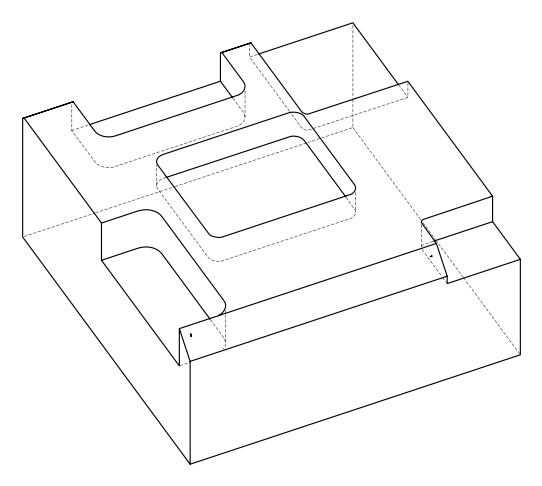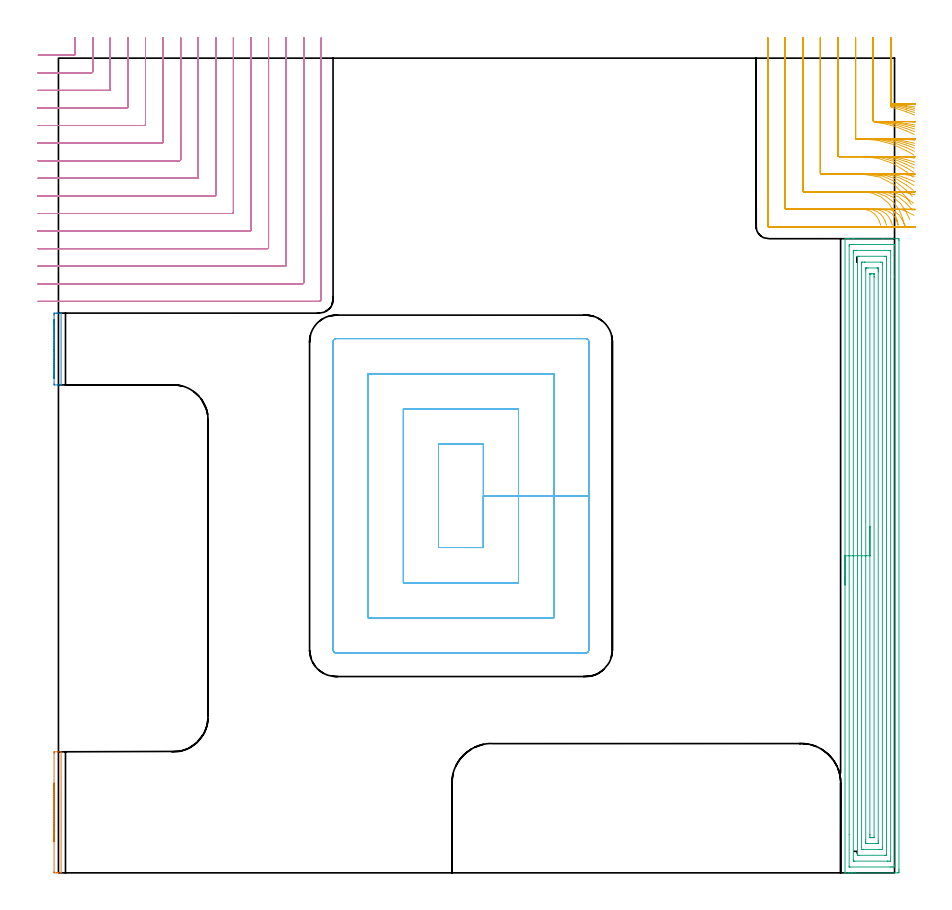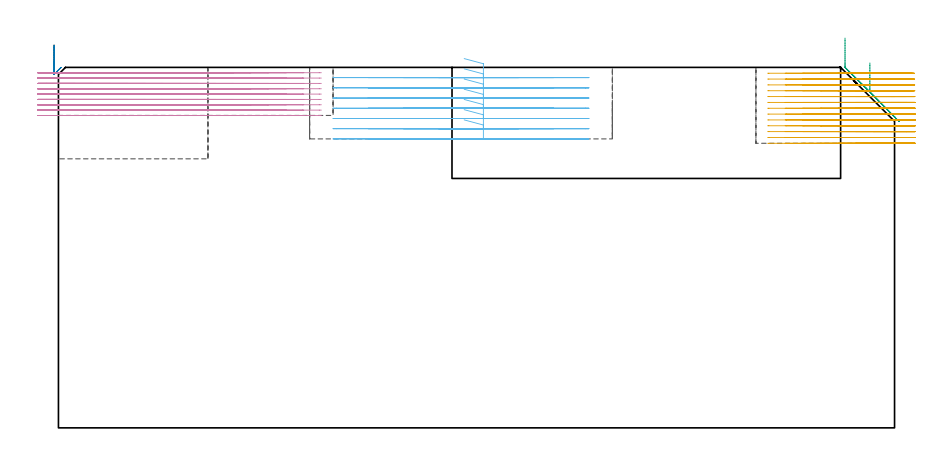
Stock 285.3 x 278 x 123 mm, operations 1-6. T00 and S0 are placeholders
(PLAN: 8 operations, 2 tool changes, 115.5 min)
(1 AREA_MILL | FG_CHAMFER_SURFACE | UGT0205_001 | 0.48 min | 124 mm3)
(2 AREA_MILL_1 | FG_CHAMFER_SURFACE_1 | UGT0205_001 | 0.35 min | 82 mm3)
(3 AREA_MILL_2 | FG_CHAMFER_SURFACE_2 | UGT0205_001 | 12.4 min | 37936 mm3)
(4 MILL_CORNER_NOTCH_RECTANGULAR | CORNER_NOTCH_RECTANGULAR | NXT0201_009 | Follow Part, ap 2, ae 75% | 30.81 min | 133621 mm3)
(5 MILL_CORNER_NOTCH_RECTANGULAR_1 | CORNER_NOTCH_RECTANGULAR_1 | NXT0201_009 | Follow Part, ap 2, ae 75% | 17.3 min | 74054 mm3)
(6 MILL_RECTANGULAR_POCKET | POCKET_RECTANGULAR_STRAIGHT | NXT0201_012 | Follow Part, ap 4, ae 75% | 14.96 min | 309096 mm3)
(7 MILL_SLOT | SLOT_PARTIAL_RECTANGULAR | NXT0201_012 | Follow Part, ap 4, ae 75% | 21.24 min | 218687 mm3)
(8 MILL_SLOT_1 | SLOT_PARTIAL_RECTANGULAR_1 | NXT0201_012 | Follow Part, ap 4, ae 75% | 18.01 min | 197385 mm3)
(TOOL UGT0205_001 | Chamfer Mill 20 x 3 x 45 deg. | D20 FL50 Z2)
(TOOL NXT0201_009 | ENDMILL 8mm [2P460-0800-NA 1630] | D8 FL26 Z6)
(TOOL NXT0201_012 | ENDMILL 16mm [2P460-1600-NA 1630] | D16 FL38 Z6)
(OP 1 AREA_MILL)
G17 G21 G94 G90
T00 M6
G54
G17 G0 G90 X-1.5 Y10.65 S1061 M3
G43 Z133. H0
Z130.6
G94 G1 Y10.688 Z129.728 F250.
Y10.802 Z128.864
Y10.991 Z128.012
Y11.253 Z127.18
Y11.587 Z126.374
Y11.99 Z125.6
Y12.458 Z124.864
Y12.99 Z124.172
Y13.579 Z123.529
Y14.222 Z122.94
Y14.914 Z122.408
Y15.65 Z121.94
Y16.424 Z121.537
Y17.23 Z121.203
Y18.062 Z120.941
Y18.914 Z120.752
Y19.778 Z120.638
Y20.65 Z120.6
Y40.875
X-1.497 Y41.154 Z120.603
X-1.491 Y41.297 Z120.605
X-1.458 Y41.3 Z120.639
X0.685 Z122.784
X0.794 Y41.298 Z122.886
X0.897 Y41.29 Z122.988
X0.9 Y41.154 Z123.
Y0.146
X0.897 Y0.01 Z122.988
X0.794 Y0.002 Z122.886
X0.685 Y0. Z122.784
X0.001 Z122.1
X-0.601 Z121.499
X-1.458 Z120.639
X-1.491 Y0.003 Z120.605
X-1.498 Y0.146 Z120.602
X-1.5 Y0.313 Z120.6
Y20.65
Y21.522 Z120.638
Y22.386 Z120.752
Y23.238 Z120.941
Y24.07 Z121.203
Y24.876 Z121.537
Y25.65 Z121.94
Y26.386 Z122.409
Y27.078 Z122.94
Y27.721 Z123.529
Y28.31 Z124.172
Y28.842 Z124.864
Y29.31 Z125.6
Y29.713 Z126.374
Y30.047 Z127.18
Y30.309 Z128.012
Y30.498 Z128.864
Y30.612 Z129.728
Y30.65 Z130.6
G0 Z133.
M5
M2
(OP 2 AREA_MILL_1)
G17 G21 G94 G90
T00 M6
G54
G17 G0 G90 X-1.5 Y168.75 S1061 M3
G43 Z133. H0
Z130.6
G94 G1 Y168.788 Z129.728 F250.
Y168.902 Z128.864
Y169.091 Z128.012
Y169.353 Z127.18
Y169.687 Z126.374
Y170.09 Z125.6
Y170.558 Z124.864
Y171.09 Z124.172
Y171.679 Z123.529
Y172.322 Z122.94
Y173.014 Z122.408
Y173.75 Z121.94
Y174.524 Z121.537
Y175.33 Z121.203
Y176.162 Z120.941
Y177.014 Z120.752
Y177.878 Z120.638
Y178.75 Z120.6
Y190.372
X-1.499 Y190.652 Z120.601
X-1.493 Y190.984 Z120.604
X-1.491 Y190.996 Z120.606
X-1.173 Y191. Z120.923
X-0.652 Z121.444
X-0.3 Z121.795
X0.405 Z122.504
X0.636 Z122.735
X0.77 Y190.997 Z122.862
X0.897 Y190.99 Z122.989
X0.9 Y190.819 Z123.
Y166.68
X0.905 Y166.51 Z122.995
X0.77 Y166.503 Z122.862
X0.636 Y166.5 Z122.735
X0.405 Z122.504
X-0.3 Z121.795
X-1.395 Y166.501 Z120.702
X-1.491 Y166.504 Z120.605
X-1.493 Y166.516 Z120.604
X-1.5 Y166.848 Z120.6
Y178.75
Y179.622 Z120.638
Y180.486 Z120.752
Y181.338 Z120.941
Y182.17 Z121.203
Y182.976 Z121.537
Y183.75 Z121.94
Y184.486 Z122.409
Y185.178 Z122.94
Y185.821 Z123.529
Y186.41 Z124.172
Y186.941 Z124.864
Y187.41 Z125.6
Y187.813 Z126.374
Y188.147 Z127.18
Y188.409 Z128.012
Y188.598 Z128.864
Y188.712 Z129.728
Y188.75 Z130.6
G0 Z133.
M5
M2
(OP 3 AREA_MILL_2)
G17 G21 G94 G90
T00 M6
G54
G17 G0 G90 X268.4 Y98.2 S1061 M3
G43 Z133. H0
G94 G1 Y98.238 Z132.128 F250.
Y98.352 Z131.263
Y98.541 Z130.412
Y98.803 Z129.58
Y99.137 Z128.774
Y99.54 Z128.
Y100.008 Z127.264
Y100.54 Z126.572
Y101.129 Z125.929
Y101.772 Z125.339
Y102.464 Z124.808
Y103.2 Z124.34
Y103.974 Z123.937
Y104.78 Z123.603
Y105.612 Z123.341
Y106.464 Z123.152
Y107.328 Z123.038
Y108.2 Z123.
Y216.235
X268.406 Y216.39 Z122.993
X268.705 Y216.4 Z122.695
X269.044 Z122.356
X269.692 Z121.703
X270.894 Z120.502
X271.449 Z119.945
X281.416 Z109.982
X286.387 Z105.01
X286.667 Y216.397 Z104.73
X286.792 Y216.39 Z104.605
X286.799 Y216.263 Z104.599
X286.8 Y215.789 Z104.6
Y1.084
X286.799 Y0.611 Z104.601
X286.796 Y0.196 Z104.603
X286.792 Y0.01 Z104.605
X286.387 Y0. Z105.01
X272.05 Z119.345
X271.449 Z119.945
X270.894 Z120.502
X270.57 Z120.826
X270.016 Z121.38
X269.692 Z121.703
X268.704 Z122.695
X268.505 Y0.004 Z122.894
X268.407 Y0.01 Z122.993
X268.4 Y0.165 Z123.
Y108.2
X269.814 Z121.586
X269.815 Y213.878 Z121.585
X269.816 Y214.003 Z121.584
X269.821 Y214.378 Z121.579
X270.187 Y214.393 Z121.213
X270.57 Y214.398 Z120.83
X271.059 Y214.4 Z120.341
X271.449 Z119.951
X285.118 Z106.282
X285.307 Y214.398 Z106.093
X285.337 Y214.396 Z106.063
X285.367 Y214.39 Z106.033
X285.379 Y214.383 Z106.021
X285.38 Y214.36 Z106.02
X285.385 Y214.129 Z106.015
X285.386 Y203.394 Z106.014
X285.385 Y2.522 Z106.015
X285.384 Y2.397 Z106.016
X285.379 Y2.022 Z106.021
X285.013 Y2.007 Z106.387
X284.63 Y2.002 Z106.77
X284.141 Y2. Z107.259
X283.751 Z107.649
X270.082 Z121.318
X269.893 Y2.002 Z121.507
X269.863 Y2.004 Z121.537
X269.833 Y2.01 Z121.567
X269.821 Y2.017 Z121.579
X269.82 Y2.04 Z121.58
X269.815 Y2.271 Z121.585
X269.814 Y13.012 Z121.586
Y108.2
X271.228 Z120.172
X271.229 Y211.549 Z120.171
X271.231 Y212.217 Z120.169
X271.233 Y212.329 Z120.167
X271.235 Y212.378 Z120.165
X271.277 Y212.392 Z120.123
X271.449 Y212.395 Z119.951
X272.148 Y212.4 Z119.252
X272.328 Z119.072
X283.572 Y212.399 Z107.828
X283.751 Y212.396 Z107.649
X283.93 Y212.39 Z107.47
X283.965 Y212.383 Z107.435
X283.968 Y212.351 Z107.432
X283.97 Y212.292 Z107.43
X283.971 Y212.217 Z107.429
X283.972 Y211.993 Z107.428
X283.971 Y4.851 Z107.429
X283.969 Y4.183 Z107.431
X283.967 Y4.071 Z107.433
X283.965 Y4.022 Z107.435
X283.923 Y4.008 Z107.477
X283.751 Y4.005 Z107.649
X283.052 Y4. Z108.348
X282.872 Z108.528
X271.628 Y4.001 Z119.772
X271.449 Y4.004 Z119.951
X271.27 Y4.01 Z120.13
X271.235 Y4.017 Z120.165
X271.232 Y4.049 Z120.168
X271.23 Y4.108 Z120.17
X271.229 Y4.183 Z120.171
X271.228 Y4.407 Z120.172
Y108.2
X272.643 Z118.757
X272.644 Y210.111 Z118.756
X272.647 Y210.303 Z118.753
X272.65 Y210.37 Z118.75
X272.655 Y210.391 Z118.745
X272.677 Y210.393 Z118.723
X272.783 Y210.397 Z118.617
X273.206 Y210.4 Z118.194
X282.025 Z109.375
X282.418 Y210.394 Z108.982
X282.515 Y210.39 Z108.885
X282.551 Y210.383 Z108.849
X282.553 Y210.351 Z108.847
X282.555 Y210.268 Z108.845
X282.557 Y209.859 Z108.843
Y209.539
X282.556 Y6.289 Z108.844
X282.553 Y6.098 Z108.847
X282.55 Y6.03 Z108.85
X282.545 Y6.009 Z108.855
X282.523 Y6.007 Z108.877
X282.417 Y6.003 Z108.983
X281.994 Y6. Z109.406
X273.175 Z118.225
X272.782 Y6.006 Z118.618
X272.685 Y6.01 Z118.715
X272.649 Y6.017 Z118.751
X272.647 Y6.049 Z118.753
X272.645 Y6.132 Z118.755
X272.643 Y6.541 Z118.757
Y6.861
Y108.2
X274.057 Z117.343
X274.058 Y207.753 Z117.342
Y207.781
X274.085 Y208.39 Z117.315
X274.331 Y208.397 Z117.069
X274.964 Y208.4 Z116.436
X275.206 Z116.194
X280.48 Y208.399 Z110.92
X281.115 Y208.39 Z110.285
X281.142 Y207.753 Z110.258
X281.143 Y207.725 Z110.257
X281.142 Y8.647 Z110.258
Y8.619
X281.115 Y8.01 Z110.285
X280.869 Y8.003 Z110.531
X280.236 Y8.001 Z111.164
X279.994 Y8. Z111.406
X274.72 Y8.001 Z116.68
X274.085 Y8.01 Z117.315
X274.058 Y8.647 Z117.342
Y8.675 Z117.343
X274.057 Y108.2
X275.471 Z115.929
Y205.452
X275.473 Y205.968 Z115.927
X275.476 Y206.34 Z115.924
X275.478 Y206.389 Z115.922
X275.524 Y206.393 Z115.876
X275.63 Y206.397 Z115.77
X275.843 Y206.399 Z115.557
X276.296 Y206.4 Z115.104
X279.357 Z112.043
X279.499 Y206.399 Z111.901
X279.613 Y206.397 Z111.787
X279.688 Y206.391 Z111.712
X279.722 Y206.386 Z111.678
X279.723 Y206.344 Z111.677
X279.727 Y205.968 Z111.673
X279.729 Y205.59 Z111.671
Y205.075
Y10.948
X279.727 Y10.432 Z111.673
X279.724 Y10.06 Z111.676
X279.722 Y10.011 Z111.678
X279.676 Y10.007 Z111.724
X279.57 Y10.003 Z111.83
X279.357 Y10.001 Z112.043
X278.904 Y10. Z112.496
X275.843 Z115.557
X275.701 Y10.001 Z115.699
X275.587 Y10.003 Z115.813
X275.512 Y10.009 Z115.888
X275.478 Y10.014 Z115.922
X275.477 Y10.056 Z115.923
X275.473 Y10.432 Z115.927
X275.471 Y10.81 Z115.929
Y11.325
Y108.2
X276.885 Z114.515
X276.886 Y204.182 Z114.514
X276.887 Y204.363 Z114.513
X276.889 Y204.384 Z114.511
X276.891 Y204.388 Z114.509
X276.913 Y204.392 Z114.487
X277.027 Y204.397 Z114.373
X277.171 Y204.399 Z114.229
X277.385 Y204.4 Z114.015
X277.6 Z113.8
X278.266 Y204.398 Z113.134
X278.295 Y204.394 Z113.105
X278.302 Y204.392 Z113.098
X278.308 Y204.356 Z113.092
X278.311 Y204.182 Z113.089
X278.314 Y203.456 Z113.086
X278.315 Y203.289 Z113.085
X278.314 Y12.218 Z113.086
X278.313 Y12.037 Z113.087
X278.311 Y12.016 Z113.089
X278.309 Y12.012 Z113.091
X278.287 Y12.008 Z113.113
X278.172 Y12.003 Z113.228
X278.029 Y12.001 Z113.371
X277.815 Y12. Z113.585
X277.6 Z113.8
X276.934 Y12.002 Z114.466
X276.905 Y12.006 Z114.495
X276.898 Y12.008 Z114.502
X276.892 Y12.044 Z114.508
X276.889 Y12.218 Z114.511
X276.886 Y12.944 Z114.514
X276.885 Y13.111 Z114.515
Y108.2
Y109.072 Z114.553
Y109.936 Z114.667
Y110.788 Z114.855
Y111.62 Z115.118
Y112.426 Z115.452
Y113.2 Z115.854
Y113.936 Z116.323
Y114.628 Z116.854
Y115.271 Z117.444
Y115.86 Z118.087
Y116.392 Z118.779
Y116.86 Z119.515
Y117.263 Z120.288
Y117.597 Z121.094
Y117.859 Z121.926
Y118.048 Z122.778
Y118.162 Z123.643
Y118.2 Z124.515
G0 Z133.
M5
M2
(OP 4 MILL_CORNER_NOTCH_RECTANGULAR)
G17 G21 G94 G90
T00 M6
G54
G17 G0 G90 X-6.873 Y279. S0 M3
G43 Z133. H1
Z121.178
G94 G1 X-3.873 F250.
X5.305 F500.
G3 X5.7 Y279.395 R0.4
G1 Y282.
Y285. F250.
G0 Z133.
X-7. Y273.
Z121.178
G1 X-4.
X11.305 F500.
G3 X11.7 Y273.395 R0.4
G1 Y282.
Y285. F250.
G0 Z133.
X-7. Y267.
Z121.178
G1 X-4.
X17.305 F500.
G3 X17.7 Y267.395 R0.4
G1 Y282.
Y285. F250.
G0 Z133.
X-7. Y261.
Z121.178
G1 X-4.
X23.305 F500.
G3 X23.7 Y261.395 R0.4
G1 Y282.
Y285. F250.
G0 Z133.
X-7. Y255.
Z121.178
G1 X-4.
X29.304 F500.
G3 X29.7 Y255.396 R0.4
G1 Y282.
Y285. F250.
G0 Z133.
X-7. Y249.
Z121.178
G1 X-4.
X35.304 F500.
G3 X35.7 Y249.396 R0.4
G1 Y282.
Y285. F250.
G0 Z133.
X-7. Y243.
Z121.178
G1 X-4.
X41.304 F500.
G3 X41.7 Y243.396 R0.4
G1 Y282.
Y285. F250.
G0 Z133.
X-7. Y237.
Z121.178
G1 X-4.
X47.304 F500.
G3 X47.7 Y237.396 R0.4
G1 Y282.
Y285. F250.
G0 Z133.
X-7. Y231.
Z121.178
G1 X-4.
X53.303 F500.
G3 X53.7 Y231.396 R0.4
G1 Y282.
Y285. F250.
G0 Z133.
X-7. Y225.
Z121.178
G1 X-4.
X59.303 F500.
G3 X59.7 Y225.397 R0.4
G1 Y282.
Y285. F250.
G0 Z133.
X-7. Y219.
Z121.178
G1 X-4.
X65.303 F500.
G3 X65.7 Y219.397 R0.4
G1 Y282.
Y285. F250.
G0 Z133.
X-7. Y213.
Z121.178
G1 X-4.
X71.303 F500.
G3 X71.7 Y213.397 R0.4
G1 Y282.
Y285. F250.
G0 Z133.
X-7. Y207.
Z121.178
G1 X-4.
X77.303 F500.
G3 X77.7 Y207.397 R0.4
G1 Y282.
Y285. F250.
G0 Z133.
X-7. Y201.
Z121.178
G1 X-4.
X83.303 F500.
G3 X83.7 Y201.397 R0.4
G1 Y282.
Y285. F250.
G0 Z133.
X-7. Y195.
Z121.178
G1 X-4.
X89. F500.
G3 X89.7 Y195.7 R0.7
G1 Y282.
Y285. F250.
G0 Z133.
X-6.873 Y279.
Z119.355
G1 X-3.873
X5.305 F500.
G3 X5.7 Y279.395 R0.4
G1 Y282.
Y285. F250.
G0 Z133.
X-7. Y273.
Z119.355
G1 X-4.
X11.305 F500.
G3 X11.7 Y273.395 R0.4
G1 Y282.
Y285. F250.
G0 Z133.
X-7. Y267.
Z119.355
G1 X-4.
X17.305 F500.
G3 X17.7 Y267.395 R0.4
G1 Y282.
Y285. F250.
G0 Z133.
X-7. Y261.
Z119.355
G1 X-4.
X23.305 F500.
G3 X23.7 Y261.395 R0.4
G1 Y282.
Y285. F250.
G0 Z133.
X-7. Y255.
Z119.355
G1 X-4.
X29.304 F500.
G3 X29.7 Y255.396 R0.4
G1 Y282.
Y285. F250.
G0 Z133.
X-7. Y249.
Z119.355
G1 X-4.
X35.304 F500.
G3 X35.7 Y249.396 R0.4
G1 Y282.
Y285. F250.
G0 Z133.
X-7. Y243.
Z119.355
G1 X-4.
X41.304 F500.
G3 X41.7 Y243.396 R0.4
G1 Y282.
Y285. F250.
G0 Z133.
X-7. Y237.
Z119.355
G1 X-4.
X47.304 F500.
G3 X47.7 Y237.396 R0.4
G1 Y282.
Y285. F250.
G0 Z133.
X-7. Y231.
Z119.355
G1 X-4.
X53.303 F500.
G3 X53.7 Y231.397 R0.4
G1 Y282.
Y285. F250.
G0 Z133.
X-7. Y225.
Z119.355
G1 X-4.
X59.303 F500.
G3 X59.7 Y225.397 R0.4
G1 Y282.
Y285. F250.
G0 Z133.
X-7. Y219.
Z119.355
G1 X-4.
X65.303 F500.
G3 X65.7 Y219.397 R0.4
G1 Y282.
Y285. F250.
G0 Z133.
X-7. Y213.
Z119.355
G1 X-4.
X71.303 F500.
G3 X71.7 Y213.397 R0.4
G1 Y282.
Y285. F250.
G0 Z133.
X-7. Y207.
Z119.355
G1 X-4.
X77.303 F500.
G3 X77.7 Y207.397 R0.4
G1 Y282.
Y285. F250.
G0 Z133.
X-7. Y201.
Z119.355
G1 X-4.
X83.303 F500.
G3 X83.7 Y201.397 R0.4
G1 Y282.
Y285. F250.
G0 Z133.
X-7. Y195.
Z119.355
G1 X-4.
X89. F500.
G3 X89.7 Y195.7 R0.7
G1 Y282.
Y285. F250.
G0 Z133.
X-6.873 Y279.
Z117.533
G1 X-3.873
X5.305 F500.
G3 X5.7 Y279.395 R0.4
G1 Y282.
Y285. F250.
G0 Z133.
X-7. Y273.
Z117.533
G1 X-4.
X11.305 F500.
G3 X11.7 Y273.395 R0.4
G1 Y282.
Y285. F250.
G0 Z133.
X-7. Y267.
Z117.533
G1 X-4.
X17.305 F500.
G3 X17.7 Y267.395 R0.4
G1 Y282.
Y285. F250.
G0 Z133.
X-7. Y261.
Z117.533
G1 X-4.
X23.305 F500.
G3 X23.7 Y261.395 R0.4
G1 Y282.
Y285. F250.
G0 Z133.
X-7. Y255.
Z117.533
G1 X-4.
X29.304 F500.
G3 X29.7 Y255.396 R0.4
G1 Y282.
Y285. F250.
G0 Z133.
X-7. Y249.
Z117.533
G1 X-4.
X35.304 F500.
G3 X35.7 Y249.396 R0.4
G1 Y282.
Y285. F250.
G0 Z133.
X-7. Y243.
Z117.533
G1 X-4.
X41.304 F500.
G3 X41.7 Y243.396 R0.4
G1 Y282.
Y285. F250.
G0 Z133.
X-7. Y237.
Z117.533
G1 X-4.
X47.304 F500.
G3 X47.7 Y237.396 R0.4
G1 Y282.
Y285. F250.
G0 Z133.
X-7. Y231.
Z117.533
G1 X-4.
X53.303 F500.
G3 X53.7 Y231.397 R0.4
G1 Y282.
Y285. F250.
G0 Z133.
X-7. Y225.
Z117.533
G1 X-4.
X59.303 F500.
G3 X59.7 Y225.397 R0.4
G1 Y282.
Y285. F250.
G0 Z133.
X-7. Y219.
Z117.533
G1 X-4.
X65.303 F500.
G3 X65.7 Y219.397 R0.4
G1 Y282.
Y285. F250.
G0 Z133.
X-7. Y213.
Z117.533
G1 X-4.
X71.303 F500.
G3 X71.7 Y213.397 R0.4
G1 Y282.
Y285. F250.
G0 Z133.
X-7. Y207.
Z117.533
G1 X-4.
X77.303 F500.
G3 X77.7 Y207.397 R0.4
G1 Y282.
Y285. F250.
G0 Z133.
X-7. Y201.
Z117.533
G1 X-4.
X83.303 F500.
G3 X83.7 Y201.397 R0.4
G1 Y282.
Y285. F250.
G0 Z133.
X-7. Y195.
Z117.533
G1 X-4.
X89. F500.
G3 X89.7 Y195.7 R0.7
G1 Y282.
Y285. F250.
G0 Z133.
X-6.873 Y279.
Z115.711
G1 X-3.873
X5.305 F500.
G3 X5.7 Y279.395 R0.4
G1 Y282.
Y285. F250.
G0 Z133.
X-7. Y273.
Z115.711
G1 X-4.
X11.305 F500.
G3 X11.7 Y273.395 R0.4
G1 Y282.
Y285. F250.
G0 Z133.
X-7. Y267.
Z115.711
G1 X-4.
X17.305 F500.
G3 X17.7 Y267.395 R0.4
G1 Y282.
Y285. F250.
G0 Z133.
X-7. Y261.
Z115.711
G1 X-4.
X23.305 F500.
G3 X23.7 Y261.395 R0.4
G1 Y282.
Y285. F250.
G0 Z133.
X-7. Y255.
Z115.711
G1 X-4.
X29.304 F500.
G3 X29.7 Y255.396 R0.4
G1 Y282.
Y285. F250.
G0 Z133.
X-7. Y249.
Z115.711
G1 X-4.
X35.304 F500.
G3 X35.7 Y249.396 R0.4
G1 Y282.
Y285. F250.
G0 Z133.
X-7. Y243.
Z115.711
G1 X-4.
X41.304 F500.
G3 X41.7 Y243.396 R0.4
G1 Y282.
Y285. F250.
G0 Z133.
X-7. Y237.
Z115.711
G1 X-4.
X47.304 F500.
G3 X47.7 Y237.396 R0.4
G1 Y282.
Y285. F250.
G0 Z133.
X-7. Y231.
Z115.711
G1 X-4.
X53.303 F500.
G3 X53.7 Y231.397 R0.4
G1 Y282.
Y285. F250.
G0 Z133.
X-7. Y225.
Z115.711
G1 X-4.
X59.303 F500.
G3 X59.7 Y225.397 R0.4
G1 Y282.
Y285. F250.
G0 Z133.
X-7. Y219.
Z115.711
G1 X-4.
X65.303 F500.
G3 X65.7 Y219.397 R0.4
G1 Y282.
Y285. F250.
G0 Z133.
X-7. Y213.
Z115.711
G1 X-4.
X71.303 F500.
G3 X71.7 Y213.397 R0.4
G1 Y282.
Y285. F250.
G0 Z133.
X-7. Y207.
Z115.711
G1 X-4.
X77.303 F500.
G3 X77.7 Y207.397 R0.4
G1 Y282.
Y285. F250.
G0 Z133.
X-7. Y201.
Z115.711
G1 X-4.
X83.303 F500.
G3 X83.7 Y201.397 R0.4
G1 Y282.
Y285. F250.
G0 Z133.
X-7. Y195.
Z115.711
G1 X-4.
X89. F500.
G3 X89.7 Y195.7 R0.7
G1 Y282.
Y285. F250.
G0 Z133.
X-6.873 Y279.
Z113.889
G1 X-3.873
X5.305 F500.
G3 X5.7 Y279.395 R0.4
G1 Y282.
Y285. F250.
G0 Z133.
X-7. Y273.
Z113.889
G1 X-4.
X11.305 F500.
G3 X11.7 Y273.395 R0.4
G1 Y282.
Y285. F250.
G0 Z133.
X-7. Y267.
Z113.889
G1 X-4.
X17.305 F500.
G3 X17.7 Y267.395 R0.4
G1 Y282.
Y285. F250.
G0 Z133.
X-7. Y261.
Z113.889
G1 X-4.
X23.305 F500.
G3 X23.7 Y261.395 R0.4
G1 Y282.
Y285. F250.
G0 Z133.
X-7. Y255.
Z113.889
G1 X-4.
X29.304 F500.
G3 X29.7 Y255.396 R0.4
G1 Y282.
Y285. F250.
G0 Z133.
X-7. Y249.
Z113.889
G1 X-4.
X35.304 F500.
G3 X35.7 Y249.396 R0.4
G1 Y282.
Y285. F250.
G0 Z133.
X-7. Y243.
Z113.889
G1 X-4.
X41.304 F500.
G3 X41.7 Y243.396 R0.4
G1 Y282.
Y285. F250.
G0 Z133.
X-7. Y237.
Z113.889
G1 X-4.
X47.304 F500.
G3 X47.7 Y237.396 R0.4
G1 Y282.
Y285. F250.
G0 Z133.
X-7. Y231.
Z113.889
G1 X-4.
X53.303 F500.
G3 X53.7 Y231.397 R0.4
G1 Y282.
Y285. F250.
G0 Z133.
X-7. Y225.
Z113.889
G1 X-4.
X59.303 F500.
G3 X59.7 Y225.397 R0.4
G1 Y282.
Y285. F250.
G0 Z133.
X-7. Y219.
Z113.889
G1 X-4.
X65.303 F500.
G3 X65.7 Y219.397 R0.4
G1 Y282.
Y285. F250.
G0 Z133.
X-7. Y213.
Z113.889
G1 X-4.
X71.303 F500.
G3 X71.7 Y213.397 R0.4
G1 Y282.
Y285. F250.
G0 Z133.
X-7. Y207.
Z113.889
G1 X-4.
X77.303 F500.
G3 X77.7 Y207.397 R0.4
G1 Y282.
Y285. F250.
G0 Z133.
X-7. Y201.
Z113.889
G1 X-4.
X83.303 F500.
G3 X83.7 Y201.397 R0.4
G1 Y282.
Y285. F250.
G0 Z133.
X-7. Y195.
Z113.889
G1 X-4.
X89. F500.
G3 X89.7 Y195.7 R0.7
G1 Y282.
Y285. F250.
G0 Z133.
X-6.873 Y279.
Z112.067
G1 X-3.873
X5.305 F500.
G3 X5.7 Y279.395 R0.4
G1 Y282.
Y285. F250.
G0 Z133.
X-7. Y273.
Z112.067
G1 X-4.
X11.305 F500.
G3 X11.7 Y273.395 R0.4
G1 Y282.
Y285. F250.
G0 Z133.
X-7. Y267.
Z112.067
G1 X-4.
X17.305 F500.
G3 X17.7 Y267.395 R0.4
G1 Y282.
Y285. F250.
G0 Z133.
X-7. Y261.
Z112.067
G1 X-4.
X23.305 F500.
G3 X23.7 Y261.395 R0.4
G1 Y282.
Y285. F250.
G0 Z133.
X-7. Y255.
Z112.067
G1 X-4.
X29.304 F500.
G3 X29.7 Y255.396 R0.4
G1 Y282.
Y285. F250.
G0 Z133.
X-7. Y249.
Z112.067
G1 X-4.
X35.304 F500.
G3 X35.7 Y249.396 R0.4
G1 Y282.
Y285. F250.
G0 Z133.
X-7. Y243.
Z112.067
G1 X-4.
X41.304 F500.
G3 X41.7 Y243.396 R0.4
G1 Y282.
Y285. F250.
G0 Z133.
X-7. Y237.
Z112.067
G1 X-4.
X47.304 F500.
G3 X47.7 Y237.396 R0.4
G1 Y282.
Y285. F250.
G0 Z133.
X-7. Y231.
Z112.067
G1 X-4.
X53.303 F500.
G3 X53.7 Y231.397 R0.4
G1 Y282.
Y285. F250.
G0 Z133.
X-7. Y225.
Z112.067
G1 X-4.
X59.303 F500.
G3 X59.7 Y225.397 R0.4
G1 Y282.
Y285. F250.
G0 Z133.
X-7. Y219.
Z112.067
G1 X-4.
X65.303 F500.
G3 X65.7 Y219.397 R0.4
G1 Y282.
Y285. F250.
G0 Z133.
X-7. Y213.
Z112.067
G1 X-4.
X71.303 F500.
G3 X71.7 Y213.397 R0.4
G1 Y282.
Y285. F250.
G0 Z133.
X-7. Y207.
Z112.067
G1 X-4.
X77.303 F500.
G3 X77.7 Y207.397 R0.4
G1 Y282.
Y285. F250.
G0 Z133.
X-7. Y201.
Z112.067
G1 X-4.
X83.303 F500.
G3 X83.7 Y201.397 R0.4
G1 Y282.
Y285. F250.
G0 Z133.
X-7. Y195.
Z112.067
G1 X-4.
X89. F500.
G3 X89.7 Y195.7 R0.7
G1 Y282.
Y285. F250.
G0 Z133.
X-6.873 Y279.
Z110.244
G1 X-3.873
X5.305 F500.
G3 X5.7 Y279.395 R0.4
G1 Y282.
Y285. F250.
G0 Z133.
X-7. Y273.
Z110.244
G1 X-4.
X11.305 F500.
G3 X11.7 Y273.395 R0.4
G1 Y282.
Y285. F250.
G0 Z133.
X-7. Y267.
Z110.244
G1 X-4.
X17.305 F500.
G3 X17.7 Y267.395 R0.4
G1 Y282.
Y285. F250.
G0 Z133.
X-7. Y261.
Z110.244
G1 X-4.
X23.305 F500.
G3 X23.7 Y261.395 R0.4
G1 Y282.
Y285. F250.
G0 Z133.
X-7. Y255.
Z110.244
G1 X-4.
X29.304 F500.
G3 X29.7 Y255.396 R0.4
G1 Y282.
Y285. F250.
G0 Z133.
X-7. Y249.
Z110.244
G1 X-4.
X35.304 F500.
G3 X35.7 Y249.396 R0.4
G1 Y282.
Y285. F250.
G0 Z133.
X-7. Y243.
Z110.244
G1 X-4.
X41.304 F500.
G3 X41.7 Y243.396 R0.4
G1 Y282.
Y285. F250.
G0 Z133.
X-7. Y237.
Z110.244
G1 X-4.
X47.304 F500.
G3 X47.7 Y237.396 R0.4
G1 Y282.
Y285. F250.
G0 Z133.
X-7. Y231.
Z110.244
G1 X-4.
X53.303 F500.
G3 X53.7 Y231.397 R0.4
G1 Y282.
Y285. F250.
G0 Z133.
X-7. Y225.
Z110.244
G1 X-4.
X59.303 F500.
G3 X59.7 Y225.397 R0.4
G1 Y282.
Y285. F250.
G0 Z133.
X-7. Y219.
Z110.244
G1 X-4.
X65.303 F500.
G3 X65.7 Y219.397 R0.4
G1 Y282.
Y285. F250.
G0 Z133.
X-7. Y213.
Z110.244
G1 X-4.
X71.303 F500.
G3 X71.7 Y213.397 R0.4
G1 Y282.
Y285. F250.
G0 Z133.
X-7. Y207.
Z110.244
G1 X-4.
X77.303 F500.
G3 X77.7 Y207.397 R0.4
G1 Y282.
Y285. F250.
G0 Z133.
X-7. Y201.
Z110.244
G1 X-4.
X83.303 F500.
G3 X83.7 Y201.397 R0.4
G1 Y282.
Y285. F250.
G0 Z133.
X-7. Y195.
Z110.244
G1 X-4.
X89. F500.
G3 X89.7 Y195.7 R0.7
G1 Y282.
Y285. F250.
G0 Z133.
X-6.873 Y279.
Z108.422
G1 X-3.873
X5.305 F500.
G3 X5.7 Y279.395 R0.4
G1 Y282.
Y285. F250.
G0 Z133.
X-7. Y273.
Z108.422
G1 X-4.
X11.305 F500.
G3 X11.7 Y273.395 R0.4
G1 Y282.
Y285. F250.
G0 Z133.
X-7. Y267.
Z108.422
G1 X-4.
X17.305 F500.
G3 X17.7 Y267.395 R0.4
G1 Y282.
Y285. F250.
G0 Z133.
X-7. Y261.
Z108.422
G1 X-4.
X23.305 F500.
G3 X23.7 Y261.395 R0.4
G1 Y282.
Y285. F250.
G0 Z133.
X-7. Y255.
Z108.422
G1 X-4.
X29.304 F500.
G3 X29.7 Y255.396 R0.4
G1 Y282.
Y285. F250.
G0 Z133.
X-7. Y249.
Z108.422
G1 X-4.
X35.304 F500.
G3 X35.7 Y249.396 R0.4
G1 Y282.
Y285. F250.
G0 Z133.
X-7. Y243.
Z108.422
G1 X-4.
X41.304 F500.
G3 X41.7 Y243.396 R0.4
G1 Y282.
Y285. F250.
G0 Z133.
X-7. Y237.
Z108.422
G1 X-4.
X47.304 F500.
G3 X47.7 Y237.396 R0.4
G1 Y282.
Y285. F250.
G0 Z133.
X-7. Y231.
Z108.422
G1 X-4.
X53.303 F500.
G3 X53.7 Y231.397 R0.4
G1 Y282.
Y285. F250.
G0 Z133.
X-7. Y225.
Z108.422
G1 X-4.
X59.303 F500.
G3 X59.7 Y225.397 R0.4
G1 Y282.
Y285. F250.
G0 Z133.
X-7. Y219.
Z108.422
G1 X-4.
X65.303 F500.
G3 X65.7 Y219.397 R0.4
G1 Y282.
Y285. F250.
G0 Z133.
X-7. Y213.
Z108.422
G1 X-4.
X71.303 F500.
G3 X71.7 Y213.397 R0.4
G1 Y282.
Y285. F250.
G0 Z133.
X-7. Y207.
Z108.422
G1 X-4.
X77.303 F500.
G3 X77.7 Y207.397 R0.4
G1 Y282.
Y285. F250.
G0 Z133.
X-7. Y201.
Z108.422
G1 X-4.
X83.303 F500.
G3 X83.7 Y201.397 R0.4
G1 Y282.
Y285. F250.
G0 Z133.
X-7. Y195.
Z108.422
G1 X-4.
X89. F500.
G3 X89.7 Y195.7 R0.7
G1 Y282.
Y285. F250.
G0 Z133.
X-6.873 Y279.
Z106.6
G1 X-3.873
X5.305 F500.
G3 X5.7 Y279.395 R0.4
G1 Y282.
Y285. F250.
G0 Z133.
X-7. Y273.
Z106.6
G1 X-4.
X11.305 F500.
G3 X11.7 Y273.395 R0.4
G1 Y282.
Y285. F250.
G0 Z133.
X-7. Y267.
Z106.6
G1 X-4.
X17.305 F500.
G3 X17.7 Y267.395 R0.4
G1 Y282.
Y285. F250.
G0 Z133.
X-7. Y261.
Z106.6
G1 X-4.
X23.305 F500.
G3 X23.7 Y261.395 R0.4
G1 Y282.
Y285. F250.
G0 Z133.
X-7. Y255.
Z106.6
G1 X-4.
X29.304 F500.
G3 X29.7 Y255.396 R0.4
G1 Y282.
Y285. F250.
G0 Z133.
X-7. Y249.
Z106.6
G1 X-4.
X35.304 F500.
G3 X35.7 Y249.396 R0.4
G1 Y282.
Y285. F250.
G0 Z133.
X-7. Y243.
Z106.6
G1 X-4.
X41.304 F500.
G3 X41.7 Y243.396 R0.4
G1 Y282.
Y285. F250.
G0 Z133.
X-7. Y237.
Z106.6
G1 X-4.
X47.304 F500.
G3 X47.7 Y237.396 R0.4
G1 Y282.
Y285. F250.
G0 Z133.
X-7. Y231.
Z106.6
G1 X-4.
X53.303 F500.
G3 X53.7 Y231.397 R0.4
G1 Y282.
Y285. F250.
G0 Z133.
X-7. Y225.
Z106.6
G1 X-4.
X59.303 F500.
G3 X59.7 Y225.397 R0.4
G1 Y282.
Y285. F250.
G0 Z133.
X-7. Y219.
Z106.6
G1 X-4.
X65.303 F500.
G3 X65.7 Y219.397 R0.4
G1 Y282.
Y285. F250.
G0 Z133.
X-7. Y213.
Z106.6
G1 X-4.
X71.303 F500.
G3 X71.7 Y213.397 R0.4
G1 Y282.
Y285. F250.
G0 Z133.
X-7. Y207.
Z106.6
G1 X-4.
X77.303 F500.
G3 X77.7 Y207.397 R0.4
G1 Y282.
Y285. F250.
G0 Z133.
X-7. Y201.
Z106.6
G1 X-4.
X83.303 F500.
G3 X83.7 Y201.397 R0.4
G1 Y282.
Y285. F250.
G0 Z133.
X-7. Y195.
Z106.6
G1 X-4.
X89. F500.
G3 X89.7 Y195.7 R0.7
G1 Y282.
Y285. F250.
G0 Z133.
M5
M2
(OP 5 MILL_CORNER_NOTCH_RECTANGULAR_1)
G17 G21 G94 G90
T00 M6
G54
G17 G0 G90 X284. Y285. S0 M3
G43 Z133. H1
Z121.008
G94 G1 Y282. F250.
Y261.606 F500.
G3 X284.303 Y261.222 R0.4
G2 X289.3 Y259.677 R42.
G1 X292.105 Y258.614 F250.
G0 Z133.
X278. Y285.
Z121.008
G1 Y282.
Y256.579 F500.
G3 X278.353 Y256.185 R0.4
G2 X289.3 Y253.182 R36.
G1 X292.032 Y251.943 F250.
G0 Z133.
X272. Y285.
Z121.008
G1 Y282.
Y250.797 F500.
G3 X272.397 Y250.4 R0.4
G1 X274.423
G2 X289.3 Y246.452 R30.
G1 X291.905 Y244.964 F250.
G0 Z133.
X266. Y285.
Z121.008
G1 Y282.
Y244.797 F500.
G3 X266.397 Y244.4 R0.4
G1 X274.423
G2 X289.3 Y239.233 R24.
G1 X291.654 Y237.373 F250.
G0 Z133.
X260. Y285.
Z121.008
G1 Y282.
Y238.797 F500.
G3 X260.397 Y238.4 R0.4
G1 X274.423
G2 X289.3 Y230.533 R18.
G1 X290.989 Y228.054 F250.
G0 Z133.
X254. Y285.
Z121.008
G1 Y282.
Y232.797 F500.
G3 X254.397 Y232.4 R0.4
G1 X274.423
G2 X286.236 Y222.511 R12.
G1 X286.5 Y221.034 F250.
G0 Z133.
X248. Y285.
Z121.008
G1 Y282.
Y226.797 F500.
G3 X248.397 Y226.4 R0.4
G1 X274.423
G2 X280.08 Y222.4 R6.
G1 X280.58 Y220.986 F250.
G0 Z133.
X242. Y285.
Z121.008
G1 Y282.
Y220.798 F500.
G3 X242.398 Y220.4 R0.4
G1 X274.423
X277.423 F250.
G0 Z133.
X284. Y285.
Z119.015
G1 Y282.
Y262.038 F500.
G3 X284.321 Y261.649 R0.4
G2 X289.3 Y260.374 R42.
G1 X292.155 Y259.454 F250.
G0 Z133.
X278. Y285.
Z119.015
G1 Y282.
Y256.742 F500.
G3 X278.375 Y256.347 R0.4
G2 X289.3 Y254.015 R36.
G1 X292.101 Y252.941 F250.
G0 Z133.
X272. Y285.
Z119.015
G1 Y282.
Y250.797 F500.
G3 X272.397 Y250.4 R0.4
G1 X276.414
G2 X289.3 Y247.492 R30.
G1 X292.009 Y246.203 F250.
G0 Z133.
X266. Y285.
Z119.015
G1 Y282.
Y244.797 F500.
G3 X266.397 Y244.4 R0.4
G1 X276.414
G2 X289.3 Y240.647 R24.
G1 X291.831 Y239.037 F250.
G0 Z133.
X260. Y285.
Z119.015
G1 Y282.
Y238.797 F500.
G3 X260.397 Y238.4 R0.4
G1 X276.414
G2 X289.3 Y232.968 R18.
G1 X291.395 Y230.82 F250.
G0 Z133.
X254. Y285.
Z119.015
G1 Y282.
Y232.797 F500.
G3 X254.397 Y232.4 R0.4
G1 X276.414
G2 X288.016 Y223.464 R12.
G1 X288.782 Y220.563 F250.
G0 Z133.
X248. Y285.
Z119.015
G1 Y282.
Y226.797 F500.
G3 X248.397 Y226.4 R0.4
G1 X276.414
G2 X282.071 Y222.4 R6.
G1 X282.571 Y220.986 F250.
G0 Z133.
X242. Y285.
Z119.015
G1 Y282.
Y220.798 F500.
G3 X242.398 Y220.4 R0.4
G1 X276.414
X279.414 F250.
G0 Z133.
X284. Y285.
Z117.023
G1 Y282.
Y262.371 F500.
G3 X284.34 Y261.979 R0.4
G2 X289.3 Y260.963 R42.
G1 X292.197 Y260.184 F250.
G0 Z133.
X278. Y285.
Z117.023
G1 Y282.
Y256.797 F500.
G3 X278.397 Y256.4 R0.4
G2 X289.3 Y254.712 R36.
G1 X292.159 Y253.804 F250.
G0 Z133.
X272. Y285.
Z117.023
G1 Y282.
Y250.797 F500.
G3 X272.397 Y250.4 R0.4
G1 X278.406
G2 X289.3 Y248.352 R30.
G1 X292.095 Y247.263 F250.
G0 Z133.
X266. Y285.
Z117.023
G1 Y282.
Y244.797 F500.
G3 X266.397 Y244.4 R0.4
G1 X278.406
G2 X289.3 Y241.785 R24.
G1 X291.973 Y240.423 F250.
G0 Z133.
X260. Y285.
Z117.023
G1 Y282.
Y238.797 F500.
G3 X260.397 Y238.4 R0.4
G1 X278.406
G2 X289.3 Y234.729 R18.
G1 X291.688 Y232.914 F250.
G0 Z133.
X254. Y285.
Z117.023
G1 Y282.
Y232.797 F500.
G3 X254.397 Y232.4 R0.4
G1 X278.406
G2 X289.22 Y225.603 R12.
G1 X290.52 Y222.899 F250.
G0 Z133.
X248. Y285.
Z117.023
G1 Y282.
Y226.797 F500.
G3 X248.397 Y226.4 R0.4
G1 X278.406
G2 X284.063 Y222.4 R6.
G1 X284.563 Y220.986 F250.
G0 Z133.
X242. Y285.
Z117.023
G1 Y282.
Y220.798 F500.
G3 X242.398 Y220.4 R0.4
G1 X278.406
X281.406 F250.
G0 Z133.
X284. Y285.
Z115.031
G1 Y282.
Y262.608 F500.
G3 X284.359 Y262.214 R0.4
G2 X289.3 Y261.448 R42.
G1 X292.232 Y260.813 F250.
G0 Z133.
X278. Y285.
Z115.031
G1 Y282.
Y256.797 F500.
G3 X278.397 Y256.4 R0.4
G1 X280.408
G2 X289.3 Y255.285 R36.
G1 X292.207 Y254.544 F250.
G0 Z133.
X272. Y285.
Z115.031
G1 Y282.
Y250.797 F500.
G3 X272.397 Y250.4 R0.4
G1 X280.408
G2 X289.3 Y249.052 R30.
G1 X292.165 Y248.163 F250.
G0 Z133.
X266. Y285.
Z115.031
G1 Y282.
Y244.797 F500.
G3 X266.397 Y244.4 R0.4
G1 X280.408
G2 X289.3 Y242.692 R24.
G1 X292.087 Y241.581 F250.
G0 Z133.
X260. Y285.
Z115.031
G1 Y282.
Y238.797 F500.
G3 X260.397 Y238.4 R0.4
G1 X280.408
G2 X289.3 Y236.051 R18.
G1 X291.908 Y234.569 F250.
G0 Z133.
X254. Y285.
Z115.031
G1 Y282.
Y232.797 F500.
G3 X254.397 Y232.4 R0.4
G1 X280.408
G2 X289.3 Y228.459 R12.
G1 X291.315 Y226.236 F250.
G0 Z133.
X248. Y285.
Z115.031
G1 Y282.
Y226.797 F500.
G3 X248.397 Y226.4 R0.4
G1 X280.408
G2 X286.04 Y222.47 R6.
G1 X286.558 Y221.062 F250.
G0 Z133.
X242. Y285.
Z115.031
G1 Y282.
Y220.798 F500.
G3 X242.398 Y220.4 R0.4
G1 X280.408
X283.408 F250.
G0 Z133.
X284. Y285.
Z113.038
G1 Y282.
Y262.751 F500.
G3 X284.378 Y262.355 R0.4
G2 X289.3 Y261.835 R42.
G1 X292.26 Y261.344 F250.
G0 Z133.
X278. Y285.
Z113.038
G1 Y282.
Y256.797 F500.
G3 X278.397 Y256.4 R0.4
G1 X282.432
G2 X289.3 Y255.739 R36.
G1 X292.245 Y255.166 F250.
G0 Z133.
X272. Y285.
Z113.038
G1 Y282.
Y250.797 F500.
G3 X272.397 Y250.4 R0.4
G1 X282.432
G2 X289.3 Y249.603 R30.
G1 X292.22 Y248.916 F250.
G0 Z133.
X266. Y285.
Z113.038
G1 Y282.
Y244.797 F500.
G3 X266.397 Y244.4 R0.4
G1 X282.432
G2 X289.3 Y243.396 R24.
G1 X292.175 Y242.538 F250.
G0 Z133.
X260. Y285.
Z113.038
G1 Y282.
Y238.797 F500.
G3 X260.397 Y238.4 R0.4
G1 X282.432
G2 X289.3 Y237.038 R18.
G1 X292.073 Y235.894 F250.
G0 Z133.
X254. Y285.
Z113.038
G1 Y282.
Y232.797 F500.
G3 X254.397 Y232.4 R0.4
G1 X282.432
G2 X289.3 Y230.24 R12.
G1 X291.76 Y228.523 F250.
G0 Z133.
X248. Y285.
Z113.038
G1 Y282.
Y226.797 F500.
G3 X248.397 Y226.4 R0.4
G1 X282.432
G2 X287.793 Y223.095 R6.
G1 X289.14 Y220.414 F250.
G0 Z133.
X242. Y285.
Z113.038
G1 Y282.
Y220.798 F500.
G3 X242.398 Y220.4 R0.4
G1 X282.432
X285.432 F250.
G0 Z133.
X284. Y285.
Z111.046
G1 Y282.
Y262.797 F500.
G3 X284.397 Y262.4 R0.4
G1 X286.532
G2 X289.3 Y262.309 R42.
G1 X292.293 Y262.111 F250.
G0 Z133.
X278. Y285.
Z111.046
G1 Y282.
Y256.797 F500.
G3 X278.397 Y256.4 R0.4
G1 X286.532
G2 X289.3 Y256.293 R36.
G1 X292.291 Y256.063 F250.
G0 Z133.
X272. Y285.
Z111.046
G1 Y282.
Y250.797 F500.
G3 X272.397 Y250.4 R0.4
G1 X286.532
G2 X289.3 Y250.272 R30.
G1 X292.287 Y249.995 F250.
G0 Z133.
X266. Y285.
Z111.046
G1 Y282.
Y244.797 F500.
G3 X266.397 Y244.4 R0.4
G1 X286.532
G2 X289.3 Y244.24 R24.
G1 X292.28 Y243.894 F250.
G0 Z133.
X260. Y285.
Z111.046
G1 Y282.
Y238.797 F500.
G3 X260.397 Y238.4 R0.4
G1 X286.532
G2 X289.3 Y238.186 R18.
G1 X292.264 Y237.725 F250.
G0 Z133.
X254. Y285.
Z111.046
G1 Y282.
Y232.797 F500.
G3 X254.397 Y232.4 R0.4
G1 X286.532
G2 X289.3 Y232.076 R12.
G1 X292.219 Y231.384 F250.
G0 Z133.
X248. Y285.
Z111.046
G1 Y282.
Y226.797 F500.
G3 X248.397 Y226.4 R0.4
G1 X286.532
G2 X289.3 Y225.723 R6.
G1 X291.962 Y224.339 F250.
G0 Z133.
X242. Y285.
Z111.046
G1 Y282.
Y220.798 F500.
G3 X242.398 Y220.4 R0.4
G1 X286.532
X289.532 F250.
G0 Z133.
X284. Y285.
Z109.054
G1 Y282.
Y262.797 F500.
G3 X284.397 Y262.4 R0.4
G1 X288.888
G2 X289.3 Y262.398 R42.
G1 X292.3 Y262.369 F250.
G0 Z133.
X278. Y285.
Z109.054
G1 Y282.
Y256.797 F500.
G3 X278.397 Y256.4 R0.4
G1 X288.888
G2 X289.3 Y256.398 R36.
G1 X292.3 Y256.363 F250.
G0 Z133.
X272. Y285.
Z109.054
G1 Y282.
Y250.797 F500.
G3 X272.397 Y250.4 R0.4
G1 X288.888
G2 X289.3 Y250.397 R30.
G1 X292.3 Y250.356 F250.
G0 Z133.
X266. Y285.
Z109.054
G1 Y282.
Y244.797 F500.
G3 X266.397 Y244.4 R0.4
G1 X288.888
G2 X289.3 Y244.396 R24.
G1 X292.3 Y244.345 F250.
G0 Z133.
X260. Y285.
Z109.054
G1 Y282.
Y238.797 F500.
G3 X260.397 Y238.4 R0.4
G1 X288.888
G2 X289.3 Y238.395 R18.
G1 X292.299 Y238.327 F250.
G0 Z133.
X254. Y285.
Z109.054
G1 Y282.
Y232.797 F500.
G3 X254.397 Y232.4 R0.4
G1 X288.888
G2 X289.3 Y232.393 R12.
G1 X292.298 Y232.29 F250.
G0 Z133.
X248. Y285.
Z109.054
G1 Y282.
Y226.797 F500.
G3 X248.397 Y226.4 R0.4
G1 X288.888
G2 X289.3 Y226.386 R6.
G1 X292.293 Y226.18 F250.
G0 Z133.
X242. Y285.
Z109.054
G1 Y282.
Y220.798 F500.
G3 X242.398 Y220.4 R0.4
G1 X288.888
X291.888 F250.
G0 Z133.
X284. Y285.
Z107.062
G1 Y282.
Y262.797 F500.
G3 X284.397 Y262.4 R0.4
G1 X289.3
X292.3 F250.
G0 Z133.
X278. Y285.
Z107.062
G1 Y282.
Y256.797 F500.
G3 X278.397 Y256.4 R0.4
G1 X289.3
X292.3 F250.
G0 Z133.
X272. Y285.
Z107.062
G1 Y282.
Y250.797 F500.
G3 X272.397 Y250.4 R0.4
G1 X289.3
X292.3 F250.
G0 Z133.
X266. Y285.
Z107.062
G1 Y282.
Y244.797 F500.
G3 X266.397 Y244.4 R0.4
G1 X289.3
X292.3 F250.
G0 Z133.
X260. Y285.
Z107.062
G1 Y282.
Y238.797 F500.
G3 X260.397 Y238.4 R0.4
G1 X289.3
X292.3 F250.
G0 Z133.
X254. Y285.
Z107.062
G1 Y282.
Y232.797 F500.
G3 X254.397 Y232.4 R0.4
G1 X289.3
X292.3 F250.
G0 Z133.
X248. Y285.
Z107.062
G1 Y282.
Y226.797 F500.
G3 X248.397 Y226.4 R0.4
G1 X289.3
X292.3 F250.
G0 Z133.
X242. Y285.
Z107.062
G1 Y282.
Y220.798 F500.
G3 X242.398 Y220.4 R0.4
G1 X289.3
X292.3 F250.
G0 Z133.
X284. Y285.
Z105.069
G1 Y282.
Y262.797 F500.
G3 X284.397 Y262.4 R0.4
G1 X289.3
X292.3 F250.
G0 Z133.
X278. Y285.
Z105.069
G1 Y282.
Y256.797 F500.
G3 X278.397 Y256.4 R0.4
G1 X289.3
X292.3 F250.
G0 Z133.
X272. Y285.
Z105.069
G1 Y282.
Y250.797 F500.
G3 X272.397 Y250.4 R0.4
G1 X289.3
X292.3 F250.
G0 Z133.
X266. Y285.
Z105.069
G1 Y282.
Y244.797 F500.
G3 X266.397 Y244.4 R0.4
G1 X289.3
X292.3 F250.
G0 Z133.
X260. Y285.
Z105.069
G1 Y282.
Y238.797 F500.
G3 X260.397 Y238.4 R0.4
G1 X289.3
X292.3 F250.
G0 Z133.
X254. Y285.
Z105.069
G1 Y282.
Y232.797 F500.
G3 X254.397 Y232.4 R0.4
G1 X289.3
X292.3 F250.
G0 Z133.
X248. Y285.
Z105.069
G1 Y282.
Y226.797 F500.
G3 X248.397 Y226.4 R0.4
G1 X289.3
X292.3 F250.
G0 Z133.
X242. Y285.
Z105.069
G1 Y282.
Y220.798 F500.
G3 X242.398 Y220.4 R0.4
G1 X289.3
X292.3 F250.
G0 Z133.
X284. Y285.
Z103.077
G1 Y282.
Y262.797 F500.
G3 X284.397 Y262.4 R0.4
G1 X289.3
X292.3 F250.
G0 Z133.
X278. Y285.
Z103.077
G1 Y282.
Y256.797 F500.
G3 X278.397 Y256.4 R0.4
G1 X289.3
X292.3 F250.
G0 Z133.
X272. Y285.
Z103.077
G1 Y282.
Y250.797 F500.
G3 X272.397 Y250.4 R0.4
G1 X289.3
X292.3 F250.
G0 Z133.
X266. Y285.
Z103.077
G1 Y282.
Y244.797 F500.
G3 X266.397 Y244.4 R0.4
G1 X289.3
X292.3 F250.
G0 Z133.
X260. Y285.
Z103.077
G1 Y282.
Y238.797 F500.
G3 X260.397 Y238.4 R0.4
G1 X289.3
X292.3 F250.
G0 Z133.
X254. Y285.
Z103.077
G1 Y282.
Y232.797 F500.
G3 X254.397 Y232.4 R0.4
G1 X289.3
X292.3 F250.
G0 Z133.
X248. Y285.
Z103.077
G1 Y282.
Y226.797 F500.
G3 X248.397 Y226.4 R0.4
G1 X289.3
X292.3 F250.
G0 Z133.
X242. Y285.
Z103.077
G1 Y282.
Y220.798 F500.
G3 X242.398 Y220.4 R0.4
G1 X289.3
X292.3 F250.
G0 Z133.
X284. Y285.
Z101.085
G1 Y282.
Y262.797 F500.
G3 X284.397 Y262.4 R0.4
G1 X289.3
X292.3 F250.
G0 Z133.
X278. Y285.
Z101.085
G1 Y282.
Y256.797 F500.
G3 X278.397 Y256.4 R0.4
G1 X289.3
X292.3 F250.
G0 Z133.
X272. Y285.
Z101.085
G1 Y282.
Y250.797 F500.
G3 X272.397 Y250.4 R0.4
G1 X289.3
X292.3 F250.
G0 Z133.
X266. Y285.
Z101.085
G1 Y282.
Y244.797 F500.
G3 X266.397 Y244.4 R0.4
G1 X289.3
X292.3 F250.
G0 Z133.
X260. Y285.
Z101.085
G1 Y282.
Y238.797 F500.
G3 X260.397 Y238.4 R0.4
G1 X289.3
X292.3 F250.
G0 Z133.
X254. Y285.
Z101.085
G1 Y282.
Y232.797 F500.
G3 X254.397 Y232.4 R0.4
G1 X289.3
X292.3 F250.
G0 Z133.
X248. Y285.
Z101.085
G1 Y282.
Y226.797 F500.
G3 X248.397 Y226.4 R0.4
G1 X289.3
X292.3 F250.
G0 Z133.
X242. Y285.
Z101.085
G1 Y282.
Y220.798 F500.
G3 X242.398 Y220.4 R0.4
G1 X289.3
X292.3 F250.
G0 Z133.
X284. Y285.
Z99.092
G1 Y282.
Y262.797 F500.
G3 X284.397 Y262.4 R0.4
G1 X289.3
X292.3 F250.
G0 Z133.
X278. Y285.
Z99.092
G1 Y282.
Y256.797 F500.
G3 X278.397 Y256.4 R0.4
G1 X289.3
X292.3 F250.
G0 Z133.
X272. Y285.
Z99.092
G1 Y282.
Y250.797 F500.
G3 X272.397 Y250.4 R0.4
G1 X289.3
X292.3 F250.
G0 Z133.
X266. Y285.
Z99.092
G1 Y282.
Y244.797 F500.
G3 X266.397 Y244.4 R0.4
G1 X289.3
X292.3 F250.
G0 Z133.
X260. Y285.
Z99.092
G1 Y282.
Y238.797 F500.
G3 X260.397 Y238.4 R0.4
G1 X289.3
X292.3 F250.
G0 Z133.
X254. Y285.
Z99.092
G1 Y282.
Y232.797 F500.
G3 X254.397 Y232.4 R0.4
G1 X289.3
X292.3 F250.
G0 Z133.
X248. Y285.
Z99.092
G1 Y282.
Y226.797 F500.
G3 X248.397 Y226.4 R0.4
G1 X289.3
X292.3 F250.
G0 Z133.
X242. Y285.
Z99.092
G1 Y282.
Y220.798 F500.
G3 X242.398 Y220.4 R0.4
G1 X289.3
X292.3 F250.
G0 Z133.
X284. Y285.
Z97.1
G1 Y282.
Y262.797 F500.
G3 X284.397 Y262.4 R0.4
G1 X289.3
X292.3 F250.
G0 Z133.
X278. Y285.
Z97.1
G1 Y282.
Y256.797 F500.
G3 X278.397 Y256.4 R0.4
G1 X289.3
X292.3 F250.
G0 Z133.
X272. Y285.
Z97.1
G1 Y282.
Y250.797 F500.
G3 X272.397 Y250.4 R0.4
G1 X289.3
X292.3 F250.
G0 Z133.
X266. Y285.
Z97.1
G1 Y282.
Y244.797 F500.
G3 X266.397 Y244.4 R0.4
G1 X289.3
X292.3 F250.
G0 Z133.
X260. Y285.
Z97.1
G1 Y282.
Y238.797 F500.
G3 X260.397 Y238.4 R0.4
G1 X289.3
X292.3 F250.
G0 Z133.
X254. Y285.
Z97.1
G1 Y282.
Y232.797 F500.
G3 X254.397 Y232.4 R0.4
G1 X289.3
X292.3 F250.
G0 Z133.
X248. Y285.
Z97.1
G1 Y282.
Y226.797 F500.
G3 X248.397 Y226.4 R0.4
G1 X289.3
X292.3 F250.
G0 Z133.
X242. Y285.
Z97.1
G1 Y282.
Y220.798 F500.
G3 X242.398 Y220.4 R0.4
G1 X289.3
X292.3 F250.
G0 Z133.
M5
M2
(OP 6 MILL_RECTANGULAR_POCKET)
G17 G21 G94 G90
T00 M6
G54
G17 G0 G90 X138.445 Y111. S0 M3
G43 Z133. H1
Z126.
G94 G1 X145. Z124.244 F250.
Y128.65 Z119.514
Y146.3 F500.
X129.7
Y111.
X145.
Y128.65
X157.
Y158.3
X117.7
Y99.
X157.
Y128.65
X169.
Y170.3
X105.7
Y87.
X169.
Y128.65
X181.
Y181.2
G3 X179.9 Y182.3 R1.1
G1 X94.8
G3 X93.7 Y181.2 R1.1
G1 Y76.1
G3 X94.8 Y75. R1.1
G1 X179.9
G3 X181. Y76.1 R1.1
G1 Y128.65
Y129.65
G0 X138.445 Y111. Z122.514
G1 X145. Z120.758 F250.
Y128.65 Z116.029
Y146.3 F500.
X129.7
Y111.
X145.
Y128.65
X157.
Y158.3
X117.7
Y99.
X157.
Y128.65
X169.
Y170.3
X105.7
Y87.
X169.
Y128.65
X181.
Y181.2
G3 X179.9 Y182.3 R1.1
G1 X94.8
G3 X93.7 Y181.2 R1.1
G1 Y76.1
G3 X94.8 Y75. R1.1
G1 X179.9
G3 X181. Y76.1 R1.1
G1 Y128.65
Y129.65
G0 X138.445 Y111. Z119.029
G1 X145. Z117.272 F250.
Y128.65 Z112.543
Y146.3 F500.
X129.7
Y111.
X145.
Y128.65
X157.
Y158.3
X117.7
Y99.
X157.
Y128.65
X169.
Y170.3
X105.7
Y87.
X169.
Y128.65
X181.
Y181.2
G3 X179.9 Y182.3 R1.1
G1 X94.8
G3 X93.7 Y181.2 R1.1
G1 Y76.1
G3 X94.8 Y75. R1.1
G1 X179.9
G3 X181. Y76.1 R1.1
G1 Y128.65
Y129.65
G0 X138.445 Y111. Z115.543
G1 X145. Z113.786 F250.
Y128.65 Z109.057
Y146.3 F500.
X129.7
Y111.
X145.
Y128.65
X157.
Y158.3
X117.7
Y99.
X157.
Y128.65
X169.
Y170.3
X105.7
Y87.
X169.
Y128.65
X181.
Y181.2
G3 X179.9 Y182.3 R1.1
G1 X94.8
G3 X93.7 Y181.2 R1.1
G1 Y76.1
G3 X94.8 Y75. R1.1
G1 X179.9
G3 X181. Y76.1 R1.1
G1 Y128.65
Y129.65
G0 X138.445 Y111. Z112.057
G1 X145. Z110.301 F250.
Y128.65 Z105.571
Y146.3 F500.
X129.7
Y111.
X145.
Y128.65
X157.
Y158.3
X117.7
Y99.
X157.
Y128.65
X169.
Y170.3
X105.7
Y87.
X169.
Y128.65
X181.
Y181.2
G3 X179.9 Y182.3 R1.1
G1 X94.8
G3 X93.7 Y181.2 R1.1
G1 Y76.1
G3 X94.8 Y75. R1.1
G1 X179.9
G3 X181. Y76.1 R1.1
G1 Y128.65
Y129.65
G0 X138.445 Y111. Z108.571
G1 X145. Z106.815 F250.
Y128.65 Z102.086
Y146.3 F500.
X129.7
Y111.
X145.
Y128.65
X157.
Y158.3
X117.7
Y99.
X157.
Y128.65
X169.
Y170.3
X105.7
Y87.
X169.
Y128.65
X181.
Y181.2
G3 X179.9 Y182.3 R1.1
G1 X94.8
G3 X93.7 Y181.2 R1.1
G1 Y76.1
G3 X94.8 Y75. R1.1
G1 X179.9
G3 X181. Y76.1 R1.1
G1 Y128.65
Y129.65
G0 X138.445 Y111. Z105.086
G1 X145. Z103.329 F250.
Y128.65 Z98.6
Y146.3 F500.
X129.7
Y111.
X145.
Y128.65
X157.
Y158.3
X117.7
Y99.
X157.
Y128.65
X169.
Y170.3
X105.7
Y87.
X169.
Y128.65
X181.
Y181.2
G3 X179.9 Y182.3 R1.1
G1 X94.8
G3 X93.7 Y181.2 R1.1
G1 Y76.1
G3 X94.8 Y75. R1.1
G1 X179.9
G3 X181. Y76.1 R1.1
G1 Y128.65
Y129.65
G0 Z133.
M5
M2
